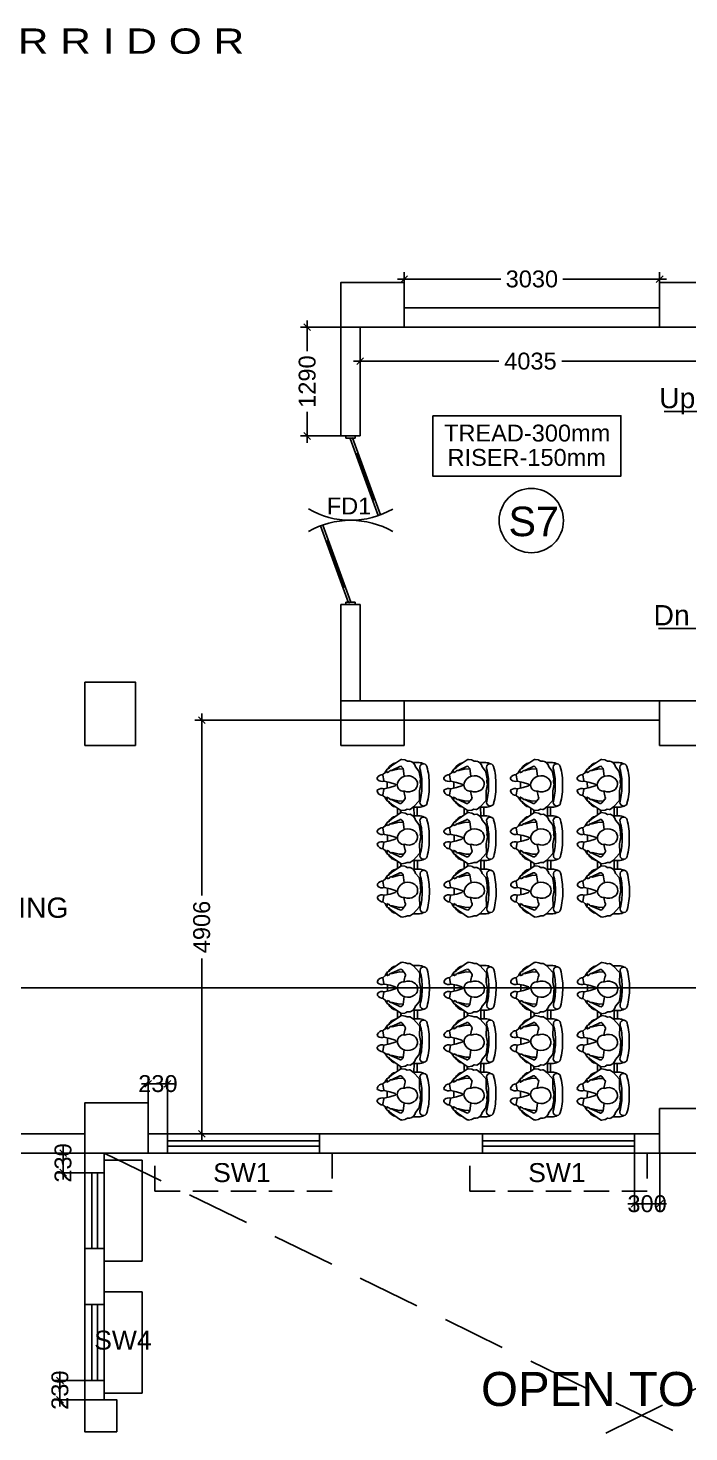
# Model space of a CAD drawing. Extents: x 7897917 to 8423973, y -6487334 to -6173396.
# Drawn here: x 7979920 to 7987756, y -6416719 to -6400073 of the extents above; entities that cross this region are included whole.
import ezdxf
from ezdxf.enums import TextEntityAlignment as Align

# ---------------------------------------------------------------- set-up
doc = ezdxf.new("R2010")
doc.units = 0
doc.header["$LTSCALE"] = 600
doc.header["$MEASUREMENT"] = 0
doc.header["$PDMODE"] = 35
for name, pattern in [('DASHED', [0.75, 0.5, -0.25]), ('HIDDEN', [0.375, 0.25, -0.125]), ('HIDDEN2', [0.1875, 0.125, -0.0625])]:
    doc.linetypes.add(name, pattern=pattern)
doc.layers.get('0').update_dxf_attribs({"linetype": 'CONTINUOUS'})
doc.layers.get('Defpoints').update_dxf_attribs({"linetype": 'CONTINUOUS'})
for name, color, linetype in [('chajja', 7, 'CONTINUOUS'), ('Duct', 8, 'CONTINUOUS'), ('Fire Door', 10, 'CONTINUOUS'), ('furniture', 33, 'CONTINUOUS'), ('Human', 8, 'CONTINUOUS'), ('joinery', 7, 'CONTINUOUS'), ('LA-column', 3, 'CONTINUOUS'), ('Stairscase', 7, 'CONTINUOUS'), ('STEPS', 7, 'CONTINUOUS'), ('TEXT', 6, 'CONTINUOUS'), ('TXT', 6, 'CONTINUOUS'), ('Walls', 7, 'CONTINUOUS'), ('WIN', 151, 'CONTINUOUS'), ('Working Dim', 5, 'CONTINUOUS')]:
    doc.layers.add(name, color=color, linetype=linetype)
doc.styles.add('ari', font='arial.ttf')
doc.styles.add('ARIAL', font='arial.ttf')
doc.dimstyles.new('int. dim', dxfattribs={"dimtxt": 450, "dimasz": 80, "dimexe": 80, "dimexo": 0, "dimgap": 70, "dimtad": 0, "dimdec": 0, "dimzin": 12, "dimdsep": 46, "dimtxsty": 'ari', "dimblk": 'OBLIQUE', "dimcen": 2, "dimdle": 80, "dimclrd": 256, "dimclre": 256, "dimclrt": 6, "dimadec": 0, "dimazin": 0, "dimtfac": 1, "dimtdec": 0, "dimtix": 1, "dimtmove": 2, "dimatfit": 3, "dimfxl": 1, "dimtolj": 1, "dimtzin": 0, "dimlwd": -1, "dimlwe": -1, "dimarcsym": 0})

# ---------------------------------------------------------------- blocks, each defined once
blk = doc.blocks.new('_Oblique')
at = {"color": 0, "linetype": 'ByBlock', "lineweight": -2}
blk.add_line((-0.5, -0.5), (0.5, 0.5), dxfattribs=at)
blk = doc.blocks.new('*D1687')
at = {"layer": 'Defpoints', "color": 0, "transparency": 16777216}
for p in [(7980298, -6416109), (7980594, -6416109, 5), (7980594, -6416339, 2)]:
    blk.add_point(p, dxfattribs=at)
at = {"layer": 'Working Dim', "transparency": 16777216}
for p, q in [((7980594, -6416109), (7980218, -6416109)), ((7980298, -6416109), (7980298, -6416029)), ((7980298, -6416339), (7980298, -6416109)), ((7980594, -6416339), (7980218, -6416339)), ((7980298, -6416339), (7980298, -6416419))]:
    blk.add_line(p, q, dxfattribs=at)
at = {"layer": 'Working Dim', "transparency": 16777216, "xscale": 80, "yscale": 80, "zscale": 80}
for p, rotation in [((7980298, -6416109), 270), ((7980298, -6416339), 90)]:
    blk.add_blockref('_Oblique', p, dxfattribs=dict(at, rotation=rotation))
at = {"layer": 'Working Dim', "color": 6, "transparency": 16777216, "insert": (7980298, -6416224), "char_height": 200, "attachment_point": 5, "rotation": 90, "style": 'ari'}
blk.add_mtext('\\A1;230', dxfattribs=at)
blk = doc.blocks.new('*D2124')
at = {"layer": 'Defpoints', "color": 0, "transparency": 16777216}
for p in [(7987409, -6403049), (7984379, -6403389), (7987409, -6403389)]:
    blk.add_point(p, dxfattribs=at)
at = {"layer": 'Working Dim', "transparency": 16777216}
for p, q in [((7984379, -6403389), (7984379, -6402969)), ((7987409, -6403389), (7987409, -6402969)), ((7984299, -6403049), (7985526, -6403049)), ((7987489, -6403049), (7986262, -6403049))]:
    blk.add_line(p, q, dxfattribs=at)
at = {"layer": 'Working Dim', "transparency": 16777216, "xscale": 80, "yscale": 80, "zscale": 80, "rotation": 180}
blk.add_blockref('_Oblique', (7984379, -6403049), dxfattribs=at)
at = {"layer": 'Working Dim', "transparency": 16777216, "xscale": 80, "yscale": 80, "zscale": 80}
blk.add_blockref('_Oblique', (7987409, -6403049), dxfattribs=at)
at = {"layer": 'Working Dim', "color": 6, "transparency": 16777216, "insert": (7985894, -6403049), "char_height": 200, "attachment_point": 5, "style": 'ari'}
blk.add_mtext('\\A1;3030', dxfattribs=at)
blk = doc.blocks.new('*D2126')
at = {"layer": 'Defpoints', "color": 0, "transparency": 16777216}
for p in [(7983629, -6403620, -1), (7983230, -6404910), (7983629, -6404910, 2)]:
    blk.add_point(p, dxfattribs=at)
at = {"layer": 'Working Dim', "transparency": 16777216}
for p, q in [((7983629, -6403620), (7983150, -6403620)), ((7983230, -6403540), (7983230, -6403906)), ((7983230, -6404990), (7983230, -6404624)), ((7983629, -6404910), (7983150, -6404910))]:
    blk.add_line(p, q, dxfattribs=at)
at = {"layer": 'Working Dim', "transparency": 16777216, "xscale": 80, "yscale": 80, "zscale": 80}
for p, rotation in [((7983230, -6403620), 90), ((7983230, -6404910), 270)]:
    blk.add_blockref('_Oblique', p, dxfattribs=dict(at, rotation=rotation))
at = {"layer": 'Working Dim', "color": 6, "transparency": 16777216, "insert": (7983230, -6404265), "char_height": 200, "attachment_point": 5, "rotation": 90, "style": 'ari'}
blk.add_mtext('\\A1;1290', dxfattribs=at)
blk = doc.blocks.new('A$C15456D16')
at = {"layer": 'Fire Door'}
for p, q in [((979, 23), (65, 355)), ((979, 23), (65, 355)), ((979, 23), (65, 355)), ((969, -4), (56, 329)), ((969, -4), (56, 329)), ((969, -4), (56, 329)), ((248, 289), (238, 262)), ((248, 289), (238, 262)), ((248, 289), (238, 262)), ((791, 76), (243, 276)), ((791, 76), (243, 276)), ((791, 76), (243, 276)), ((-1000, 56), (-972, 56)), ((-1000, -56), (-1000, 56)), ((-1000, 56), (-972, 56)), ((-1000, -56), (-1000, 56)), ((-1000, 56), (-972, 56)), ((-1000, -56), (-1000, 56)), ((-979, -23), (-969, 4)), ((-979, -23), (-969, 4)), ((-979, -23), (-969, 4)), ((-972, -56), (-972, 56)), ((-972, -56), (-972, 56)), ((-972, -56), (-972, 56)), ((-969, 4), (-56, -329)), ((-969, 4), (-56, -329)), ((-969, 4), (-56, -329)), ((796, 89), (786, 63)), ((796, 89), (786, 63)), ((796, 89), (786, 63)), ((979, 23), (969, -4)), ((979, 23), (969, -4)), ((979, 23), (969, -4)), ((1000, 56), (972, 56)), ((972, -56), (972, 56)), ((1000, 56), (972, 56)), ((972, -56), (972, 56)), ((1000, 56), (972, 56)), ((972, -56), (972, 56)), ((1000, -56), (1000, 56)), ((1000, -56), (1000, 56)), ((1000, -56), (1000, 56)), ((-1000, -56), (-972, -56)), ((-1000, -56), (-972, -56)), ((-1000, -56), (-972, -56)), ((-979, -23), (-65, -355)), ((-979, -23), (-65, -355)), ((-979, -23), (-65, -355)), ((-796, -89), (-786, -63)), ((-796, -89), (-786, -63)), ((-796, -89), (-786, -63)), ((-791, -76), (-243, -276)), ((-791, -76), (-243, -276)), ((-791, -76), (-243, -276)), ((1000, -56), (972, -56)), ((1000, -56), (972, -56)), ((1000, -56), (972, -56)), ((-238, -262), (-248, -289)), ((-238, -262), (-248, -289)), ((-238, -262), (-248, -289))]:
    blk.add_line(p, q, dxfattribs=at)
at = {"layer": 'Fire Door', "extrusion": (0, 0, -1)}
for centre, major_axis, start_param, end_param in [((-1000, 0), (-1000, 0), 2.617886, 3.665084), ((-1000, 0), (-1000, 0), 2.617886, 3.665084), ((-1000, 0), (-1000, 0), 2.617886, 3.665084), ((1000, 0), (1000, 0), 2.618102, 3.665299), ((1000, 0), (1000, 0), 2.618102, 3.665299), ((1000, 0), (1000, 0), 2.618102, 3.665299)]:
    blk.add_ellipse(centre, major_axis=major_axis, ratio=1, start_param=start_param, end_param=end_param, dxfattribs=at)
blk = doc.blocks.new('*D2128')
at = {"layer": 'Defpoints', "color": 0, "transparency": 16777216}
for p in [(7983859, -6403620, 12), (7987894, -6403904, 1), (7983859, -6404023)]:
    blk.add_point(p, dxfattribs=at)
at = {"layer": 'Working Dim', "transparency": 16777216}
for p, q in [((7983859, -6403620), (7983859, -6404103)), ((7987894, -6403904), (7987894, -6404103)), ((7983779, -6404023), (7985503, -6404023)), ((7987974, -6404023), (7986250, -6404023))]:
    blk.add_line(p, q, dxfattribs=at)
at = {"layer": 'Working Dim', "transparency": 16777216, "xscale": 80, "yscale": 80, "zscale": 80, "rotation": 180}
blk.add_blockref('_Oblique', (7983859, -6404023), dxfattribs=at)
at = {"layer": 'Working Dim', "transparency": 16777216, "xscale": 80, "yscale": 80, "zscale": 80}
blk.add_blockref('_Oblique', (7987894, -6404023), dxfattribs=at)
at = {"layer": 'Working Dim', "color": 6, "transparency": 16777216, "insert": (7985877, -6404023), "char_height": 200, "attachment_point": 5, "style": 'ari'}
blk.add_mtext('\\A1;4035', dxfattribs=at)
blk = doc.blocks.new('A$C6F2C55AD')
at = {"layer": 'furniture', "color": 8}
for p, q in [((-379, 896), (-303, 896)), ((0, 593), (0, 669)), ((-374, 366), (-301, 366)), ((-355, 366), (-355, 265)), ((-316, 366), (-316, 265)), ((-119, 356), (-119, 275)), ((-379, 265), (-303, 265)), ((-374, 265), (-303, 265)), ((-157, 331), (-157, 300)), ((0, -38), (0, 38)), ((-379, -265), (-301, -265)), ((-355, -265), (-355, -366)), ((-316, -265), (-316, -366)), ((-157, -300), (-157, -331)), ((-119, -275), (-119, -356)), ((-379, -366), (-303, -366)), ((-374, -366), (-303, -366)), ((0, -669), (0, -593)), ((-379, -896), (-301, -896))]:
    blk.add_line(p, q, dxfattribs=at)
for centre, radius, start, end in [((236, 652), 733, 164.361, 181.6247), ((-429, 838), 43.2, 344.361, 164.361), ((-374, 771), 125, 90, 118.9699), ((-125, 771), 125, 25.4407, 79.8153), ((236, 652), 647, 164.361, 181.8419), ((236, 610), 733, 178.3753, 195.639), ((236, 610), 647, 178.1581, 195.639), ((-429, 424), 43.2, 195.639, 15.639), ((-374, 491), 125, 241.0301, 270), ((-125, 491), 125, 280.1847, 334.5593), ((236, 21), 733, 164.361, 181.6247), ((-429, 207), 43.2, 344.361, 164.361), ((-374, 140), 125, 90, 118.9699), ((236, 21), 647, 164.361, 181.8419), ((-125, 140), 125, 25.4407, 79.8153), ((236, -21), 733, 178.3753, 195.639), ((236, -21), 647, 178.1581, 195.639), ((-429, -207), 43.2, 195.639, 15.639), ((-374, -140), 125, 241.0301, 270), ((-125, -140), 125, 280.1847, 334.5593), ((236, -610), 733, 164.361, 181.6247), ((-429, -424), 43.2, 344.361, 164.361), ((-374, -491), 125, 90, 118.9699), ((236, -610), 647, 164.361, 181.8419), ((-125, -491), 125, 25.4407, 79.8153), ((236, -652), 733, 178.3753, 195.639), ((236, -652), 647, 178.1581, 195.639), ((-429, -838), 43.2, 195.639, 15.639), ((-125, -771), 125, 280.1847, 334.5593), ((-374, -771), 125, 241.0301, 270)]:
    blk.add_arc(centre, radius, start, end, dxfattribs=at)
at = {"layer": 'Human', "color": 8}
for p, q in [((-309, 892), (-377, 818)), ((-274, 917), (-309, 892)), ((-236, 919), (-260, 921)), ((-212, 928), (-236, 919)), ((-172, 935), (-212, 928)), ((-209, 798), (-173, 844)), ((-50, 857), (-157, 931)), ((-148, 850), (-56, 808)), ((-25, 837), (-50, 857)), ((-19, 827), (-25, 837)), ((-381, 699), (-397, 621)), ((-383, 803), (-381, 703)), ((-56, 808), (-40, 802)), ((-7, 824), (-15, 825)), ((-8, 781), (4, 776)), ((-1, 787), (-5, 793)), ((5, 781), (-1, 787)), ((24, 785), (0, 820)), ((0, 792), (11, 789)), ((11, 789), (19, 779)), ((-397, 621), (-391, 593)), ((-391, 588), (-392, 559)), ((-392, 559), (-379, 478)), ((-200, 528), (-187, 436)), ((-375, 468), (-334, 417)), ((-269, 348), (-244, 349)), ((-232, 346), (-216, 336)), ((-208, 333), (-172, 327)), ((-187, 436), (-173, 418)), ((-157, 331), (-50, 405)), ((-148, 412), (-56, 454)), ((-56, 454), (-40, 459)), ((-50, 405), (-25, 425)), ((-40, 459), (-29, 462)), ((-25, 425), (-19, 435)), ((-15, 437), (-7, 438)), ((2, 482), (-10, 477)), ((-3, 469), (3, 477)), ((11, 473), (-3, 469)), ((0, 442), (24, 477)), ((4, 481), (2, 482)), ((3, 477), (4, 481)), ((19, 483), (11, 473)), ((-383, 172), (-381, 72)), ((-309, 261), (-377, 187)), ((-274, 286), (-309, 261)), ((-236, 288), (-260, 290)), ((-212, 297), (-236, 288)), ((-172, 304), (-212, 297)), ((-209, 167), (-173, 213)), ((-50, 226), (-157, 300)), ((-148, 219), (-56, 177)), ((-56, 177), (-40, 171)), ((-25, 206), (-50, 226)), ((-19, 196), (-25, 206)), ((-7, 193), (-15, 194)), ((24, 154), (0, 189)), ((-381, 68), (-397, -10)), ((-8, 151), (4, 145)), ((-1, 156), (-5, 162)), ((5, 150), (-1, 156)), ((0, 162), (11, 158)), ((11, 158), (19, 148)), ((-397, -10), (-391, -38)), ((-391, -43), (-392, -72)), ((-392, -72), (-379, -153)), ((-375, -163), (-334, -214)), ((-200, -103), (-187, -195)), ((2, -149), (-10, -154)), ((-3, -162), (3, -154)), ((11, -158), (-3, -162)), ((0, -189), (24, -154)), ((4, -150), (2, -149)), ((3, -154), (4, -150)), ((19, -148), (11, -158)), ((-269, -283), (-244, -282)), ((-232, -285), (-216, -295)), ((-172, -327), (-212, -334)), ((-208, -298), (-172, -304)), ((-187, -195), (-173, -213)), ((-157, -300), (-50, -226)), ((-50, -405), (-157, -331)), ((-148, -219), (-56, -177)), ((-56, -177), (-40, -171)), ((-50, -226), (-25, -206)), ((-40, -171), (-29, -169)), ((-25, -206), (-19, -196)), ((-15, -194), (-7, -193)), ((-383, -459), (-381, -559)), ((-309, -370), (-377, -444)), ((-274, -345), (-309, -370)), ((-236, -343), (-260, -341)), ((-212, -334), (-236, -343)), ((-209, -464), (-173, -418)), ((-148, -412), (-56, -454)), ((-56, -454), (-40, -459)), ((-25, -425), (-50, -405)), ((-19, -435), (-25, -425)), ((-7, -438), (-15, -437)), ((-8, -480), (4, -486)), ((-1, -475), (-5, -469)), ((5, -481), (-1, -475)), ((24, -477), (0, -442)), ((0, -469), (11, -473)), ((11, -473), (19, -483)), ((-381, -563), (-397, -641)), ((-397, -641), (-391, -668)), ((-391, -674), (-392, -703)), ((-392, -703), (-379, -784)), ((-375, -793), (-334, -844)), ((-200, -734), (-187, -826)), ((-187, -826), (-173, -844)), ((-148, -850), (-56, -808)), ((-56, -808), (-40, -802)), ((-40, -802), (-29, -800)), ((-25, -837), (-19, -827)), ((-15, -825), (-7, -824)), ((2, -780), (-10, -785)), ((-3, -793), (3, -785)), ((11, -789), (-3, -793)), ((0, -820), (24, -785)), ((4, -781), (2, -780)), ((3, -785), (4, -781)), ((19, -779), (11, -789)), ((-269, -914), (-244, -913)), ((-232, -916), (-216, -926)), ((-208, -929), (-172, -935)), ((-157, -931), (-50, -857)), ((-50, -857), (-25, -837))]:
    blk.add_line(p, q, dxfattribs=at)
for points in [[(-193, 818), (-141, 822), (-59, 802), (-42, 803)], [(-42, 459), (-59, 460), (-141, 440), (-187, 443)], [(-193, 188), (-141, 191), (-59, 171), (-42, 172)], [(-42, -172), (-59, -171), (-141, -191), (-187, -188)], [(-193, -443), (-141, -440), (-59, -460), (-42, -459)], [(-42, -803), (-59, -802), (-141, -822), (-187, -819)]]:
    blk.add_lwpolyline(points, dxfattribs=at)
for points in [[(24, 781), (52, 756, -0.259848), (54, 749), (43, 683, -0.302547), (37, 677), (-30, 662), (-92, 642), (-107, 628), (-92, 620), (-30, 600), (37, 585, -0.302547), (43, 578), (54, 513, -0.259848), (52, 506), (24, 481)], [(24, 150), (52, 125, -0.259848), (54, 118), (43, 52, -0.302547), (37, 46), (-30, 31), (-92, 11), (-107, -3), (-92, -11), (-30, -31), (37, -46, -0.302547), (43, -52), (54, -118, -0.259848), (52, -125), (24, -150)], [(24, -481), (52, -506, -0.259848), (54, -513), (43, -578, -0.302547), (37, -585), (-30, -600), (-92, -620), (-107, -633), (-92, -642), (-30, -662), (37, -677, -0.302547), (43, -683), (54, -749, -0.259848), (52, -756), (24, -781)]]:
    blk.add_lwpolyline(points, format="xyb", dxfattribs=at)
for points in [[(115, 689, 0.28165), (118, 712, 0.281432), (52, 756, -0.259848), (54, 749), (43, 683, -0.302547), (37, 677, 0.254294)], [(115, 58, 0.28165), (118, 81, 0.281432), (52, 125, -0.259848), (54, 118), (43, 52, -0.302547), (37, 46, 0.254294)], [(115, -573, 0.28165), (118, -550, 0.281432), (52, -506, -0.259848), (54, -513), (43, -578, -0.302547), (37, -585, 0.254294)]]:
    blk.add_lwpolyline(points, format="xyb", close=True, dxfattribs=at)
for centre, radius, start, end in [((-262, 900), 20.7, 84.2936, 126.1379), ((-157, 832), 20.7, 65.5125, 142.3991), ((-168, 914), 20.7, 55.2478, 99.1519), ((-362, 803), 20.7, 137.3161, 180.8191), ((-402, 703), 20.7, 348.8982, 0.8191), ((-269, 619), 89.1, 123.3122, 231.3111), ((-250, 591), 122, 67.1497, 123.3122), ((-193, 785), 20.7, 142.3991, 201.4261), ((-409, 700), 211, 1.1807, 21.4261), ((-192, 631), 73.9, 343.9718, 98.0509), ((-37, 793), 10.2, 45.435, 108.1784), ((-5, 806), 24.7, 193.9888, 263.5389), ((-15, 829), 4.56, 211.6328, 266.4385), ((-8, 814), 9.9, 34.2468, 86.4385), ((-3, 788), 5.09, 52.4637, 108.4149), ((0, 781), 6.05, 308.4181, 329.2946), ((3, 779), 2.67, 329.2946, 45.0334), ((21, 780), 2.15, 218.553, 288.5809), ((20, 783), 4.98, 288.5809, 18.6143), ((-411, 589), 20.7, 357.1355, 11.8973), ((-242, 652), 131, 231.3111, 285.5429), ((-240, 645), 124, 285.5429, 343.9718), ((62, 513), 75.9, 47.3296, 108.8978), ((49, 588), 82.7, 271.2733, 329.4641), ((98, 552), 22.8, 344.3632, 47.2828), ((-358, 481), 20.7, 189.3001, 218.6806), ((-238, 442), 99.4, 194.4561, 251.4627), ((-243, 329), 20.7, 58.0246, 92.8591), ((-205, 354), 20.7, 238.0246, 260.8481), ((-157, 430), 20.7, 217.6009, 294.4875), ((-7, 453), 24.1, 96.9092, 158.3871), ((-15, 432), 4.56, 93.5615, 148.3672), ((-8, 447), 9.9, 273.5615, 325.7532), ((21, 481), 2.15, 71.4191, 141.447), ((20, 479), 4.98, 341.3857, 71.4191), ((-362, 173), 20.7, 137.3161, 180.8191), ((-262, 270), 20.7, 84.2936, 126.1379), ((-193, 154), 20.7, 142.3991, 201.4261), ((-157, 201), 20.7, 65.5125, 142.3991), ((-168, 348), 20.7, 260.8481, 304.7522), ((-168, 283), 20.7, 55.2478, 99.1519), ((-37, 162), 10.2, 45.435, 108.1784), ((-5, 175), 24.7, 193.9888, 263.5389), ((-15, 198), 4.56, 211.6328, 266.4385), ((-8, 184), 9.9, 34.2468, 86.4385), ((-402, 72), 20.7, 348.8982, 0.8191), ((-269, -12), 89.1, 123.3122, 231.3111), ((-250, -40), 122, 67.1497, 123.3122), ((-409, 69), 211, 1.1807, 21.4261), ((-192, 0), 73.9, 343.9718, 98.0509), ((-3, 157), 5.09, 52.4637, 108.4149), ((0, 150), 6.05, 308.4181, 329.2946), ((3, 148), 2.67, 329.2946, 45.0334), ((21, 149), 2.15, 218.553, 288.5809), ((20, 152), 4.98, 288.5809, 18.6143), ((-411, -42), 20.7, 357.1355, 11.8973), ((-358, -150), 20.7, 189.3001, 218.6806), ((-242, 21), 131, 231.3111, 285.5429), ((-240, 14), 124, 285.5429, 343.9718), ((-7, -178), 24.1, 96.9092, 158.3871), ((21, -149), 2.15, 71.4191, 141.447), ((20, -152), 4.98, 341.3857, 71.4191), ((62, -118), 75.9, 47.3296, 108.8978), ((49, -43), 82.7, 271.2733, 329.4641), ((98, -79), 22.8, 344.3632, 47.2828), ((-238, -189), 99.4, 194.4561, 251.4627), ((-243, -302), 20.7, 58.0246, 92.8591), ((-205, -277), 20.7, 238.0246, 260.8481), ((-157, -201), 20.7, 217.6009, 294.4875), ((-168, -283), 20.7, 260.8481, 304.7522), ((-168, -348), 20.7, 55.2478, 99.1519), ((-15, -198), 4.56, 93.5615, 148.3672), ((-8, -184), 9.9, 273.5615, 325.7532), ((-362, -458), 20.7, 137.3161, 180.8191), ((-262, -361), 20.7, 84.2936, 126.1379), ((-193, -477), 20.7, 142.3991, 201.4261), ((-409, -562), 211, 1.1807, 21.4261), ((-157, -430), 20.7, 65.5125, 142.3991), ((-37, -469), 10.2, 45.435, 108.1784), ((-5, -456), 24.7, 193.9888, 263.5389), ((-15, -432), 4.56, 211.6328, 266.4385), ((-8, -447), 9.9, 34.2468, 86.4385), ((-3, -473), 5.09, 52.4637, 108.4149), ((0, -481), 6.05, 308.4181, 329.2946), ((3, -483), 2.67, 329.2946, 45.0334), ((21, -481), 2.15, 218.553, 288.5809), ((20, -479), 4.98, 288.5809, 18.6143), ((-402, -559), 20.7, 348.8982, 0.8191), ((-269, -643), 89.1, 123.3122, 231.3111), ((-250, -671), 122, 67.1497, 123.3122), ((-240, -617), 124, 285.5429, 343.9718), ((-192, -631), 73.9, 343.9718, 98.0509), ((-411, -673), 20.7, 357.1355, 11.8973), ((-358, -781), 20.7, 189.3001, 218.6806), ((-242, -610), 131, 231.3111, 285.5429), ((-7, -809), 24.1, 96.9092, 158.3871), ((-15, -829), 4.56, 93.5615, 148.3672), ((-8, -814), 9.9, 273.5615, 325.7532), ((21, -780), 2.15, 71.4191, 141.447), ((20, -783), 4.98, 341.3857, 71.4191), ((62, -749), 75.9, 47.3296, 108.8978), ((49, -674), 82.7, 271.2733, 329.4641), ((98, -710), 22.8, 344.3632, 47.2828), ((-238, -820), 99.4, 194.4561, 251.4627), ((-243, -933), 20.7, 58.0246, 92.8591), ((-205, -908), 20.7, 238.0246, 260.8481), ((-157, -832), 20.7, 217.6009, 294.4875), ((-168, -914), 20.7, 260.8481, 304.7522)]:
    blk.add_arc(centre, radius, start, end, dxfattribs=at)
blk = doc.blocks.new('*D2136')
at = {"layer": 'Defpoints', "color": 0, "transparency": 16777216}
for p in [(7966324, -6410882, 2), (7991264, -6410882, 2), (7991264, -6411454)]:
    blk.add_point(p, dxfattribs=at)
at = {"layer": 'Working Dim', "transparency": 16777216}
for p, q in [((7966324, -6410882), (7966324, -6411534)), ((7991264, -6410882), (7991264, -6411534)), ((7966244, -6411454), (7978346, -6411454)), ((7991344, -6411454), (7979242, -6411454))]:
    blk.add_line(p, q, dxfattribs=at)
at = {"layer": 'Working Dim', "transparency": 16777216, "xscale": 80, "yscale": 80, "zscale": 80, "rotation": 180}
blk.add_blockref('_Oblique', (7966324, -6411454), dxfattribs=at)
at = {"layer": 'Working Dim', "transparency": 16777216, "xscale": 80, "yscale": 80, "zscale": 80}
blk.add_blockref('_Oblique', (7991264, -6411454), dxfattribs=at)
at = {"layer": 'Working Dim', "color": 6, "transparency": 16777216, "insert": (7978794, -6411454), "char_height": 200, "attachment_point": 5, "style": 'ari'}
blk.add_mtext('\\A1;24940', dxfattribs=at)
blk = doc.blocks.new('*D2137')
at = {"layer": 'Defpoints', "color": 0, "transparency": 16777216}
for p in [(7984866, -6408279, 2), (7981979, -6413185), (7982401, -6413185, 2)]:
    blk.add_point(p, dxfattribs=at)
at = {"layer": 'Working Dim', "transparency": 16777216}
for p, q in [((7984866, -6408279), (7981899, -6408279)), ((7981979, -6408199), (7981979, -6410359)), ((7981979, -6413265), (7981979, -6411105)), ((7982401, -6413185), (7981899, -6413185))]:
    blk.add_line(p, q, dxfattribs=at)
at = {"layer": 'Working Dim', "transparency": 16777216, "xscale": 80, "yscale": 80, "zscale": 80}
for p, rotation in [((7981979, -6408279), 90), ((7981979, -6413185), 270)]:
    blk.add_blockref('_Oblique', p, dxfattribs=dict(at, rotation=rotation))
at = {"layer": 'Working Dim', "color": 6, "transparency": 16777216, "insert": (7981979, -6410732), "char_height": 200, "attachment_point": 5, "rotation": 90, "style": 'ari'}
blk.add_mtext('\\A1;4906', dxfattribs=at)
blk = doc.blocks.new('*D2139')
at = {"layer": 'Defpoints', "color": 0, "transparency": 16777216}
for p in [(7980594, -6413415, 19), (7980335, -6413645), (7980594, -6413645, 5)]:
    blk.add_point(p, dxfattribs=at)
at = {"layer": 'Working Dim', "transparency": 16777216}
for p, q in [((7980335, -6413415), (7980335, -6413335)), ((7980594, -6413415), (7980255, -6413415)), ((7980335, -6413415), (7980335, -6413645)), ((7980594, -6413645), (7980255, -6413645)), ((7980335, -6413645), (7980335, -6413725))]:
    blk.add_line(p, q, dxfattribs=at)
at = {"layer": 'Working Dim', "transparency": 16777216, "xscale": 80, "yscale": 80, "zscale": 80}
for p, rotation in [((7980335, -6413415), 270), ((7980335, -6413645), 90)]:
    blk.add_blockref('_Oblique', p, dxfattribs=dict(at, rotation=rotation))
at = {"layer": 'Working Dim', "color": 6, "transparency": 16777216, "insert": (7980335, -6413530), "char_height": 200, "attachment_point": 5, "rotation": 90, "style": 'ari'}
blk.add_mtext('\\A1;230', dxfattribs=at)
blk = doc.blocks.new('*D2464')
at = {"layer": 'Defpoints', "color": 0, "transparency": 16777216}
for p in [(7987110, -6413415, 8), (7987410, -6413415, 2), (7987110, -6414014)]:
    blk.add_point(p, dxfattribs=at)
at = {"layer": 'Working Dim', "transparency": 16777216}
for p, q in [((7987110, -6413415), (7987110, -6414094)), ((7987410, -6413415), (7987410, -6414094)), ((7987110, -6414014), (7987030, -6414014)), ((7987410, -6414014), (7987110, -6414014)), ((7987410, -6414014), (7987490, -6414014))]:
    blk.add_line(p, q, dxfattribs=at)
at = {"layer": 'Working Dim', "transparency": 16777216, "xscale": 80, "yscale": 80, "zscale": 80}
blk.add_blockref('_Oblique', (7987110, -6414014), dxfattribs=at)
at = {"layer": 'Working Dim', "transparency": 16777216, "xscale": 80, "yscale": 80, "zscale": 80, "rotation": 180}
blk.add_blockref('_Oblique', (7987410, -6414014), dxfattribs=at)
at = {"layer": 'Working Dim', "color": 6, "transparency": 16777216, "insert": (7987260, -6414014), "char_height": 200, "attachment_point": 5, "style": 'ari'}
blk.add_mtext('\\A1;300', dxfattribs=at)
blk = doc.blocks.new('*D2466')
at = {"layer": 'Defpoints', "color": 0, "transparency": 16777216}
for p in [(7981574, -6412590), (7981344, -6413185, 8), (7981574, -6413185, -2)]:
    blk.add_point(p, dxfattribs=at)
at = {"layer": 'Working Dim', "transparency": 16777216}
for p, q in [((7981344, -6412590), (7981264, -6412590)), ((7981344, -6413185), (7981344, -6412510)), ((7981344, -6412590), (7981574, -6412590)), ((7981574, -6413185), (7981574, -6412510)), ((7981574, -6412590), (7981654, -6412590))]:
    blk.add_line(p, q, dxfattribs=at)
at = {"layer": 'Working Dim', "transparency": 16777216, "xscale": 80, "yscale": 80, "zscale": 80}
blk.add_blockref('_Oblique', (7981344, -6412590), dxfattribs=at)
at = {"layer": 'Working Dim', "transparency": 16777216, "xscale": 80, "yscale": 80, "zscale": 80, "rotation": 180}
blk.add_blockref('_Oblique', (7981574, -6412590), dxfattribs=at)
at = {"layer": 'Working Dim', "color": 6, "transparency": 16777216, "insert": (7981459, -6412590), "char_height": 200, "attachment_point": 5, "style": 'ari'}
blk.add_mtext('\\A1;230', dxfattribs=at)

msp = doc.modelspace()

# ---------------------------------------------------------------- linework, layer by layer
msp.add_circle((7985887.461, -6405912.901, 12.089), 381.426)
at = {"layer": 'chajja', "linetype": 'HIDDEN', "ltscale": 750}
for points, elevation in [([(7980824.005, -6414694.832), (7981274.005, -6414694.832), (7981274.004, -6413494.832), (7980824.004, -6413494.832)], 2.39), ([(7980824.008, -6416258.752), (7981274.008, -6416258.752), (7981274.007, -6415058.752), (7980824.007, -6415058.752)], 4.955)]:
    msp.add_lwpolyline(points, dxfattribs=dict(at, elevation=elevation))
at = {"layer": 'chajja', "color": 7, "linetype": 'DASHED'}
for points, elevation in [([(7983524.051, -6413414.728), (7983524.05, -6413864.728), (7981424.05, -6413864.727), (7981424.051, -6413414.727)], -22.756), ([(7987260.073, -6413414.701), (7987260.073, -6413864.701), (7985160.073, -6413864.7), (7985160.073, -6413414.7)], -13.706)]:
    msp.add_lwpolyline(points, dxfattribs=dict(at, elevation=elevation))
at = {"layer": 'Duct', "color": 8, "linetype": 'HIDDEN2', "ltscale": 10}
for p, q in [((7980824.05, -6413414.777, 15.835), (7993124.075, -6419413.719, 16.571)), ((7993494.048, -6413414.85, 12.843), (7981344.05, -6419413.735, 16.571))]:
    msp.add_line(p, q, dxfattribs=at)
at = {"layer": 'LA-column', "color": 2}
for points, elevation in [([(7984379.051, -6403619.722), (7983629.051, -6403619.722), (7983629.051, -6403089.722), (7984379.051, -6403089.722)], 2.741), ([(7988159.048, -6403619.722), (7987409.048, -6403619.722), (7987409.048, -6403089.722), (7988159.048, -6403089.722)], 5.322), ([(7981194.05, -6408579.442), (7980594.05, -6408579.442), (7980594.05, -6407829.442), (7981194.05, -6407829.442)], 22.067), ([(7984379.051, -6408579.442), (7983629.051, -6408579.442), (7983629.051, -6408049.442), (7984379.051, -6408049.442)], 5.971), ([(7988159.048, -6408579.442), (7987409.048, -6408579.442), (7987409.048, -6408049.442), (7988159.048, -6408049.442)], 5.322), ([(7981344.05, -6413414.832), (7980594.05, -6413414.832), (7980594.05, -6412814.832), (7981344.05, -6412814.832)], 18.837), ([(7988159.048, -6413414.832), (7987409.048, -6413414.832), (7987409.048, -6412884.832), (7988159.048, -6412884.832)], 5.322)]:
    msp.add_lwpolyline(points, close=True, dxfattribs=dict(at, elevation=elevation))
at = {"layer": 'LA-column', "color": 2, "elevation": 18.837, "flags": 128}
msp.add_lwpolyline([(7980974.05, -6416718.752), (7980594.05, -6416718.752), (7980594.05, -6416338.752), (7980974.05, -6416338.752)], close=True, dxfattribs=at)
at = {"layer": 'STEPS'}
msp.add_lwpolyline([(7984718.642, -6404669.568), (7986950.289, -6404669.568), (7986950.289, -6405385.149), (7984718.642, -6405385.149)], close=True, dxfattribs=at)
at = {"layer": 'Walls', "linetype": 'Continuous'}
for p, q in [((7987409.048, -6403389.38, 2.39), (7984379.051, -6403389.38, 2.39)), ((7983629.051, -6404909.59, 2.39), (7983629.051, -6403619.722, 2.39)), ((7983858.88, -6404909.59, 2.39), (7983858.88, -6403619.722, 2.39)), ((7987409.048, -6403619.739, 2.39), (7984379.051, -6403619.739, 2.39)), ((7983628.957, -6404909.59, 2.39), (7983858.957, -6404909.59, 2.39)), ((7983628.957, -6406909.609, 2.39), (7983858.957, -6406909.609, 2.39)), ((7983629.051, -6408049.442, 2.39), (7983629.051, -6406909.609, 2.39)), ((7983858.88, -6408049.442, 2.39), (7983858.88, -6406909.609, 2.39)), ((7987410.048, -6408049.459, 2.39), (7984379.051, -6408049.457, 2.39)), ((7987410.048, -6408279.288, 2.39), (7984379.051, -6408279.286, 2.39)), ((7980594.05, -6413184.822, 2.39), (7976993.877, -6413184.822, 2.39)), ((7987410.048, -6413184.85, 2.39), (7981344.05, -6413184.85, 2.39)), ((7980594.05, -6413414.822, 2.39), (7976993.877, -6413414.822, 2.39)), ((7980594.05, -6413414.866, 2.39), (7980594.054, -6416338.769, 2.39)), ((7980824.05, -6413414.866, 2.39), (7980824.054, -6416338.769, 2.39)), ((7987410.048, -6413414.85, 2.39), (7981344.05, -6413414.85, 2.39))]:
    msp.add_line(p, q, dxfattribs=at)
at = {"layer": 'WIN', "linetype": 'Continuous'}
for points, elevation in [([(7983374.051, -6413414.727), (7981574.051, -6413414.727), (7981574.051, -6413184.727), (7983374.051, -6413184.727)], -27.887), ([(7983374.051, -6413331.944), (7981574.051, -6413331.944), (7981574.051, -6413267.511), (7983374.051, -6413267.511)], -27.887), ([(7987110.073, -6413414.7), (7985310.073, -6413414.7), (7985310.073, -6413184.7), (7987110.073, -6413184.7)], -18.837), ([(7987110.073, -6413331.916), (7985310.073, -6413331.916), (7985310.073, -6413267.483), (7987110.073, -6413267.483)], -18.837), ([(7980594.05, -6413644.832), (7980594.05, -6414544.832), (7980824.051, -6414544.832), (7980824.051, -6413644.832)], 2.39), ([(7980676.834, -6413644.832), (7980676.834, -6414544.832), (7980741.267, -6414544.832), (7980741.267, -6413644.832)], 2.39), ([(7980594.054, -6415208.752), (7980594.054, -6416108.752), (7980824.054, -6416108.752), (7980824.054, -6415208.752)], 4.955), ([(7980676.837, -6415208.752), (7980676.837, -6416108.752), (7980741.271, -6416108.752), (7980741.271, -6415208.752)], 4.955)]:
    msp.add_lwpolyline(points, close=True, dxfattribs=dict(at, elevation=elevation))

# ---------------------------------------------------------------- block references
at = {"layer": 'Fire Door', "color": 3, "lineweight": 0, "xscale": -1, "rotation": 90}
msp.add_blockref('A$C15456D16', (7983743.957, -6405909.571, 2.39), dxfattribs=at)
at = {"layer": 'furniture', "ltscale": 0.75, "rotation": 180.0922148507102}
for p in [(7984180.623, -6409679.168), (7984971.279, -6409679.168), (7985761.935, -6409679.168), (7986552.59, -6409679.168)]:
    msp.add_blockref('A$C6F2C55AD', p, dxfattribs=at)
at = {"layer": 'furniture', "ltscale": 0.75, "xscale": -1, "rotation": 359.9077851492898}
for p in [(7984180.623, -6412085.123), (7984971.279, -6412085.123), (7985761.935, -6412085.123), (7986552.588, -6412086.626)]:
    msp.add_blockref('A$C6F2C55AD', p, dxfattribs=at)

# ---------------------------------------------------------------- texts
at = {"layer": 'Fire Door', "style": 'ARIAL'}
msp.add_text('FD1', height=200, dxfattribs=at).set_placement((7983725.842, -6405839.534, 3.367), align=Align.CENTER)
at = {"layer": 'joinery', "style": 'ari'}
for s, p in [('SW1', (7982454.876, -6413756.498, -22.756)), ('SW1', (7986190.899, -6413756.47, -13.706)), ('SW4', (7981044.652, -6415742.691, 4.853))]:
    msp.add_text(s, height=225, dxfattribs=at).set_placement(p, align=Align.CENTER)
at = {"layer": 'Stairscase', "color": 7, "linetype": 'Continuous', "style": 'ARIAL'}
for s, p in [('Up', (7987618.015, -6404580.295, -3.931)), ('Dn', (7987550.906, -6407154.676, -3.931))]:
    msp.add_text(s, height=240, dxfattribs=at).set_placement(p, align=Align.CENTER)
at = {"layer": 'STEPS', "color": 6, "style": 'ARIAL'}
msp.add_text('S7', height=350, dxfattribs=at).set_placement((7985915.859, -6406097.768, 12.089), align=Align.CENTER)
at = {"layer": 'TEXT', "color": 7, "style": 'ARIAL'}
for s, height, p in [('TREAD-300mm', 200, (7985838.228, -6404975.183)), ('RISER-150mm', 200, (7985832.695, -6405263.854)), ('ATTENDANT WAITING', 240, (7978629.518, -6410622.781, 2.504)), ('OPEN TO SKY', 403.2, (7987200.328, -6416411.199, 10.833))]:
    msp.add_text(s, height=height, dxfattribs=at).set_placement(p, align=Align.CENTER)
at = {"layer": 'TXT', "color": 7, "style": 'ARIAL', "width": 1.2}
msp.add_text('5.28 M      W I D E      C O R R I D O R', height=300.52174, dxfattribs=at).set_placement((7978145.515, -6400378.278, 4.479), align=Align.CENTER)

# ---------------------------------------------------------------- dimensions: what is measured, and where the dimension line sits
at = {"layer": 'Working Dim'}
for base, p1, p2, override, picture, middle in [((7987409.048, -6403049.459, 2.39), (7984379.051, -6403389.38, 2.39), (7987409.048, -6403389.38, 2.39), {"dimtxt": 200, "dimarcsym": 1}, '*D2124', (7985894.049, -6403049.459, 2.39)), ((7983858.88, -6404022.638, 2.39), (7987894.13, -6403903.901, 3.857), (7983858.88, -6403619.767, 14.328), {"dimtxt": 200}, '*D2128', (7985876.505, -6404022.638, 2.39)), ((7991263.753, -6411453.732), (7966323.991, -6410882.152, 2.39), (7991263.753, -6410882.152, 2.39), {"dimtxt": 200}, '*D2136', (7978793.872, -6411453.732)), ((7987110.073, -6414013.866, -18.837), (7987410.048, -6413414.89, -16.447), (7987110.073, -6413414.89, -11.125), {"dimtxt": 200, "dimarcsym": 1}, '*D2464', (7987260.061, -6414013.866, -18.837))]:
    dim = msp.add_linear_dim(base=base, p1=p1, p2=p2, dimstyle='int. dim', override=override, dxfattribs=at)
    dim.commit()
    dim.dimension.update_dxf_attribs({"geometry": picture, "text_midpoint": middle})
for base, p1, p2, angle, override, picture, middle in [((7983230.348, -6404909.59, 2.39), (7983629.051, -6403619.722, 1.212), (7983628.957, -6404909.59, 4.291), 90, {"dimtxt": 200}, '*D2126', (7983230.348, -6404264.656, 2.39)), ((7981979.368, -6413184.85), (7984866.06, -6408279.286, 2.39), (7982401.05, -6413184.85, 2.39), 90, {"dimtxt": 200}, '*D2137', (7981979.368, -6410732.068)), ((7980334.993, -6413645.085), (7980594.05, -6413414.873, 18.837), (7980594.054, -6413645.085, 4.955), 270, {"dimtxt": 200, "dimarcsym": 1}, '*D2139', (7980334.993, -6413529.979))]:
    dim = msp.add_linear_dim(base=base, p1=p1, p2=p2, angle=angle, dimstyle='int. dim', override=override, dxfattribs=at)
    dim.commit()
    dim.dimension.update_dxf_attribs({"geometry": picture, "text_midpoint": middle})
at = {"layer": 'Working Dim', "color": 7}
dim = msp.add_linear_dim(base=(7981574.051, -6412590.05, -26.358), p1=(7981344.05, -6413184.873, -18.837), p2=(7981574.051, -6413184.873, -27.887), dimstyle='int. dim', override={"dimtxt": 200, "dimarcsym": 1}, dxfattribs=at)
dim.commit()
dim.dimension.update_dxf_attribs({"geometry": '*D2466', "text_midpoint": (7981459.05, -6412590.05, -26.358)})
dim = msp.add_linear_dim(base=(7980297.674, -6416108.752), p1=(7980594.054, -6416338.769, 2.39), p2=(7980594.054, -6416108.752, 4.955), angle=90, dimstyle='int. dim', override={"dimtxt": 200, "dimarcsym": 1}, dxfattribs=at)
dim.commit()
dim.dimension.update_dxf_attribs({"geometry": '*D1687', "text_midpoint": (7980297.674, -6416223.761)})

# ---------------------------------------------------------------- leaders
at = {"layer": 'Stairscase', "color": 7, "linetype": 'Continuous'}
for points in [[(7988710.005, -6404619.739, 3.245), (7987461.13, -6404619.739, 3.245)], [(7988642.896, -6407194.12, 3.245), (7987394.021, -6407194.12, 3.245)]]:
    msp.add_leader(points, dimstyle='int. dim', override={"dimasz": 300, "dimgap": 70, "dimtad": 0, "dimclrd": 256}, dxfattribs=at)

doc.saveas('drawing.dxf')
